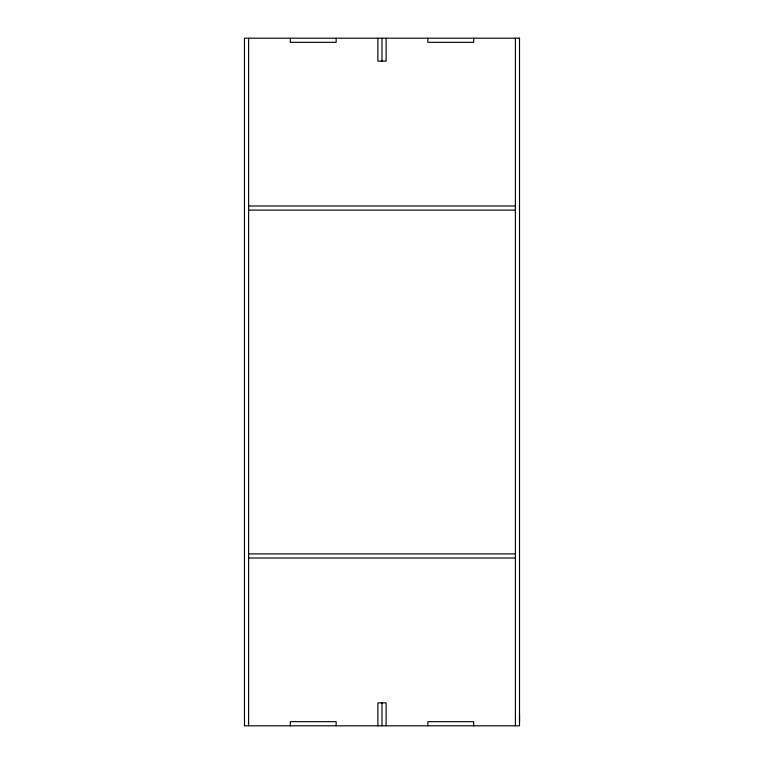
<?xml version="1.0" encoding="UTF-8"?>
<svg xmlns="http://www.w3.org/2000/svg" width="764" height="764" viewBox="0 0 764 764"><rect width="100%" height="100%" fill="white"/><g stroke="black" fill="none" stroke-linecap="round" stroke-linejoin="round"><path stroke-width="1.15" d="M519.52 721.674L519.52 714.798M248.606 205.974L515.394 205.974M248.606 210.1L515.394 210.1M248.606 553.9L515.394 553.9M248.606 558.026L515.394 558.026M515.394 38.2L515.394 725.8M473.68 38.2L473.68 42.326L427.84 42.326L427.84 38.2M473.68 725.8L473.68 721.674L427.84 721.674L427.84 725.8M386.126 38.2L386.126 61.12L377.874 61.12L377.874 38.2M386.126 725.8L386.126 702.88L377.874 702.88L377.874 725.8M382 38.2L382 61.12M382 702.88L382 725.8M336.16 38.2L336.16 42.326L290.32 42.326L290.32 38.2M336.16 725.8L336.16 721.674L290.32 721.674L290.32 725.8M248.606 38.2L248.606 725.8M519.52 38.2L244.48 38.2L244.48 725.8L519.52 725.8L519.52 38.2"/></g></svg>
